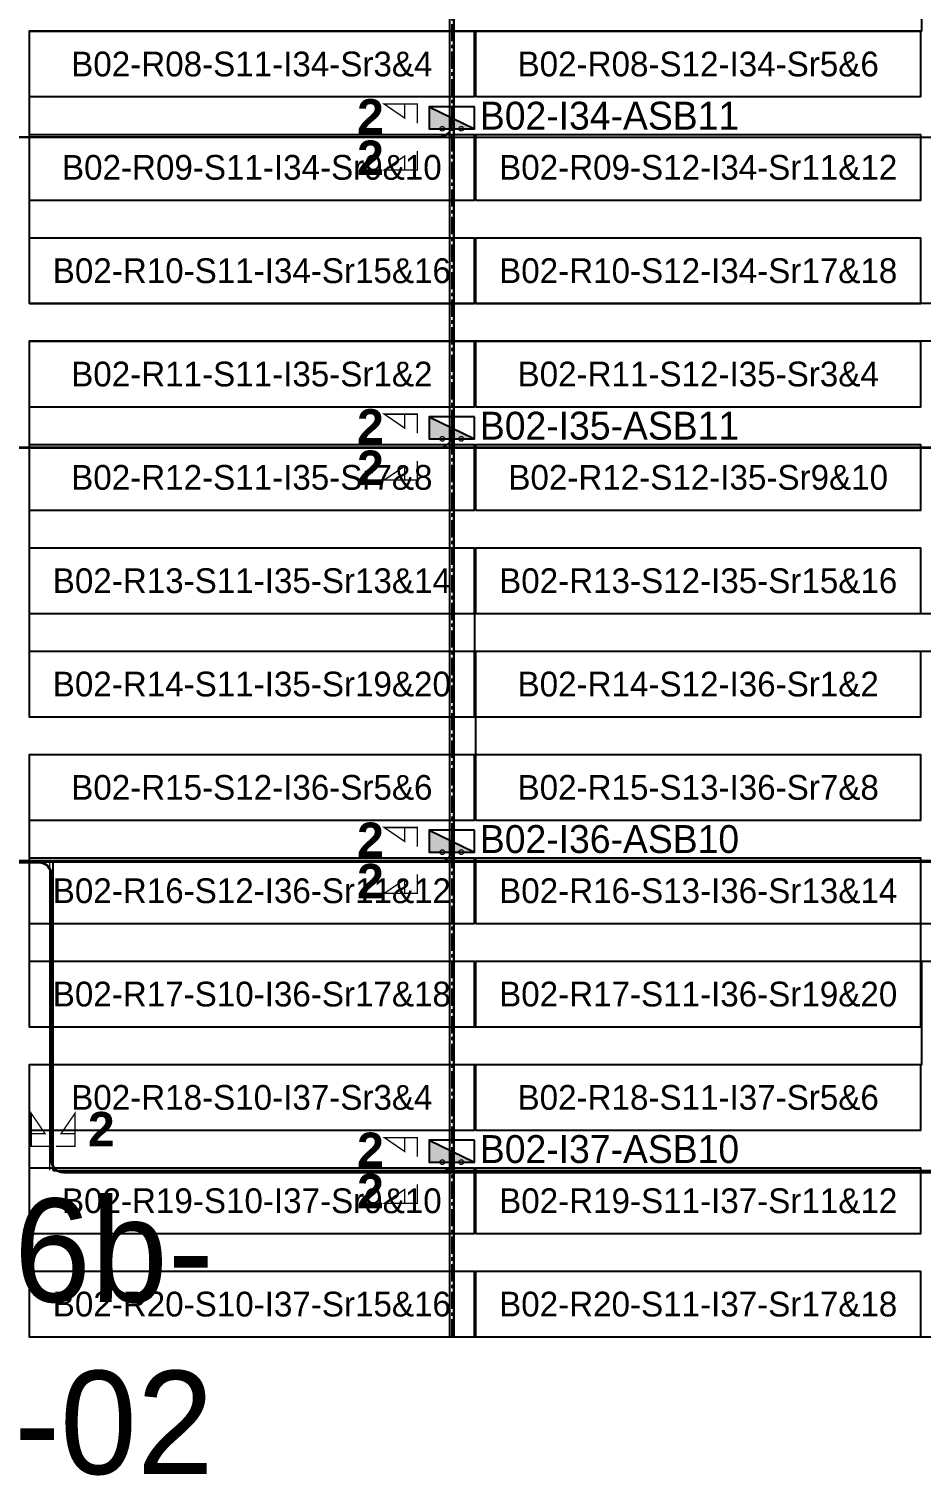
# Model space of a CAD drawing. Header units: metres. Extents: x 531689 to 532245, y 2673919 to 2674172.
# Drawn here: x 532050.6 to 532115.4, y 2674014.9 to 2674119.2 of the extents above; entities that cross this region are included whole.
import ezdxf
from ezdxf.enums import TextEntityAlignment as Align

# ---------------------------------------------------------------- set-up
doc = ezdxf.new("R2010")
doc.units = ezdxf.units.M
doc.header["$MEASUREMENT"] = 0
doc.linetypes.add('CENTER', pattern=[2, 1.25, -0.25, 0.25, -0.25])
for name, color, linetype in [('DC Trench BL-02', 40, 'Continuous'), ('E-Inverter Grouping', 2, 'Continuous'), ('Inverter Block-02', 7, 'Continuous'), ('LT Cable(AG) INV to LT Panel BL-02', 2, 'Continuous'), ('Messenger Wire Block-02 (Master Path)', 30, 'Continuous'), ('Messenger Wire Block-02 (MW Path)', 191, 'Continuous'), ('MMS Block Numbering', 7, 'Continuous'), ('MMS Table Block-02', 8, 'Continuous'), ('Plan Line - DC BL-02', 40, 'Continuous'), ('Section Marking BL-02', 2, 'Continuous')]:
    doc.layers.add(name, color=color, linetype=linetype)
doc.layers.add('PILE', color=1, linetype='Continuous', lineweight=15)
doc.styles.add('Adani Regular', font='Adani Regular.ttf')
doc.styles.add('BoldTextStyle', font='arialbd.ttf')
doc.styles.get("Standard").update_dxf_attribs({"font": 'Adani Regular.ttf'})

# ---------------------------------------------------------------- blocks, each defined once
blk = doc.blocks.new('MMS Table (32.292 x 4.788)')
at = {"color": 0}
blk.add_lwpolyline([(0, -0.002), (0, 4.786), (32.292, 4.786), (32.292, -0.002)], close=True, dxfattribs=at)
at = {"color": 7}
blk.add_attdef('ID1', text='', height=1.8, dxfattribs=at).set_placement((16.146, 2.392), align=Align.MIDDLE_CENTER)
blk = doc.blocks.new('Inverter Block')
h = blk.add_hatch(color=0)
h.dxf.hatch_style = 1
h.paths.add_polyline_path([(-1.456, 2.269), (-1.456, 0.846), (1.456, 0.846)])
at = {"color": 0}
blk.add_lwpolyline([(1.456, 2.269), (-1.456, 2.269), (-1.456, 0.846), (1.456, 0.846)], close=True, dxfattribs=at)
blk.add_lwpolyline([(-1.456, 2.269), (1.456, 0.846)], dxfattribs=at)
at = {"layer": 'PILE'}
for centre in [(-0.613, 0.846), (0.613, 0.846)]:
    blk.add_circle(centre, 0.156, dxfattribs=at)
at = {"color": 7}
blk.add_attdef('ID', (-1.456, 3.006), '', height=1.8, dxfattribs=at)

msp = doc.modelspace()

# ---------------------------------------------------------------- linework, layer by layer
at = {"layer": 'DC Trench BL-02', "color": 40, "const_width": 0.15}
msp.add_lwpolyline([(532081.43, 2674171.58), (532081.13, 2674171.58), (532081.13, 2674024.29), (532081.43, 2674024.29)], close=True, dxfattribs=at)
at = {"layer": 'E-Inverter Grouping', "color": 3}
for points in [[(532147.7, 2674099.29), (532050.62, 2674099.29), (532050.62, 2674119.08), (532115.41, 2674119.08), (532115.41, 2674126.58), (532147.7, 2674126.58)], [(532147.7, 2674096.58), (532147.7, 2674076.79), (532082.92, 2674076.79), (532082.92, 2674069.29), (532050.62, 2674069.29), (532050.62, 2674096.58)], [(532147.7, 2674074.08), (532147.7, 2674054.29), (532115.31, 2674054.29), (532115.31, 2674046.79), (532050.62, 2674046.79), (532050.62, 2674066.58), (532083.02, 2674066.58), (532083.02, 2674074.08)], [(532147.7, 2674024.29), (532050.62, 2674024.29), (532050.62, 2674044.08), (532115.41, 2674044.08), (532115.41, 2674051.58), (532147.7, 2674051.58)]]:
    msp.add_lwpolyline(points, close=True, dxfattribs=at)
at = {"layer": 'LT Cable(AG) INV to LT Panel BL-02', "color": 5}
for points in [[(532011.98, 2674039.76), (532010.28, 2674039.76, -0.414214), (532009.38, 2674040.66), (532009.38, 2674043.82, 0.214019), (532009.08, 2674044.49), (532002.37, 2674050.47, -0.214019), (532002.07, 2674051.14), (532002.07, 2674052.87, -0.0289), (532002.07, 2674052.97), (532002.13, 2674053.45, 0.0289), (532002.14, 2674053.55), (532002.14, 2674110.5, -0.414214), (532003.04, 2674111.4), (532080.38, 2674111.4, 0.414214), (532081.28, 2674112.3), (532081.28, 2674112.69)], [(532011.98, 2674039.79), (532010.31, 2674039.79, -0.414214), (532009.41, 2674040.69), (532009.41, 2674043.83, 0.214019), (532009.11, 2674044.5), (532002.39, 2674050.48, -0.214019), (532002.09, 2674051.15), (532002.09, 2674052.86, -0.0289), (532002.1, 2674052.97), (532002.15, 2674053.45, 0.0289), (532002.16, 2674053.55), (532002.16, 2674110.48, -0.414214), (532003.06, 2674111.38), (532177.55, 2674111.38, 0.414214), (532178.45, 2674112.28), (532178.45, 2674112.69)], [(532011.98, 2674039.81), (532010.33, 2674039.81, -0.414214), (532009.43, 2674040.71), (532009.43, 2674043.84, 0.214019), (532009.13, 2674044.52), (532002.42, 2674050.49, -0.214019), (532002.12, 2674051.17), (532002.12, 2674052.86, -0.0289), (532002.12, 2674052.97), (532002.18, 2674053.45, 0.0289), (532002.19, 2674053.55), (532002.19, 2674087.95, -0.414214), (532003.09, 2674088.85), (532080.38, 2674088.85, 0.414214), (532081.28, 2674089.75), (532081.28, 2674090.19)], [(532011.98, 2674039.84), (532010.36, 2674039.84, -0.414214), (532009.46, 2674040.74), (532009.46, 2674043.86, 0.214019), (532009.16, 2674044.53), (532002.44, 2674050.51, -0.214019), (532002.14, 2674051.18), (532002.14, 2674052.86, -0.0289), (532002.15, 2674052.97), (532002.2, 2674053.44, 0.0289), (532002.21, 2674053.55), (532002.21, 2674087.93, -0.414214), (532003.11, 2674088.83), (532177.55, 2674088.83, 0.414214), (532178.45, 2674089.73), (532178.45, 2674090.19)], [(532013.92, 2674039.86), (532010.38, 2674039.86, -0.414214), (532009.48, 2674040.76), (532009.48, 2674043.87, 0.214019), (532009.18, 2674044.54), (532002.47, 2674050.52, -0.214019), (532002.17, 2674051.19), (532002.17, 2674052.86, -0.0289), (532002.17, 2674052.96), (532002.23, 2674053.44, 0.0289), (532002.24, 2674053.55), (532002.24, 2674057.9, -0.414214), (532003.14, 2674058.8), (532080.38, 2674058.8, 0.414214), (532081.28, 2674059.7), (532081.28, 2674060.19)], [(532013.92, 2674039.89), (532010.41, 2674039.89, -0.414214), (532009.51, 2674040.79), (532009.51, 2674043.88, 0.214019), (532009.21, 2674044.55), (532002.49, 2674050.53, -0.214019), (532002.19, 2674051.2), (532002.19, 2674052.86, -0.0289), (532002.2, 2674052.96), (532002.25, 2674053.44, 0.0289), (532002.26, 2674053.55), (532002.26, 2674057.88, -0.414214), (532003.16, 2674058.78), (532177.55, 2674058.78, 0.414214), (532178.45, 2674059.68), (532178.45, 2674060.19)], [(532013.92, 2674039.91), (532010.43, 2674039.91, -0.414214), (532009.53, 2674040.81), (532009.53, 2674043.89, 0.214019), (532009.23, 2674044.56), (532002.52, 2674050.54, -0.214019), (532002.22, 2674051.21), (532002.22, 2674052.86, -0.0289), (532002.22, 2674052.96), (532002.28, 2674053.44, 0.0289), (532002.29, 2674053.54), (532002.29, 2674057.85, -0.414214), (532003.19, 2674058.75), (532051.32, 2674058.75, -0.414214), (532052.22, 2674057.85), (532052.22, 2674037.15, 0.414214), (532053.12, 2674036.25), (532080.38, 2674036.25, 0.414214), (532081.28, 2674037.15), (532081.28, 2674037.69)], [(532013.92, 2674039.94), (532010.46, 2674039.94, -0.414214), (532009.56, 2674040.84), (532009.56, 2674043.9, 0.214019), (532009.26, 2674044.57), (532002.54, 2674050.55, -0.214019), (532002.24, 2674051.22), (532002.24, 2674052.86, -0.0289), (532002.25, 2674052.96), (532002.3, 2674053.44, 0.0289), (532002.31, 2674053.54), (532002.31, 2674057.83, -0.414214), (532003.21, 2674058.73), (532051.29, 2674058.73, -0.414214), (532052.19, 2674057.83), (532052.19, 2674037.13, 0.414214), (532053.09, 2674036.23), (532177.55, 2674036.23, 0.414214), (532178.45, 2674037.13), (532178.45, 2674037.69)]]:
    msp.add_lwpolyline(points, format="xyb", dxfattribs=at)
at = {"layer": 'Messenger Wire Block-02 (Master Path)'}
for points in [[(532002.16, 2674111.38), (532180.09, 2674111.38)], [(532002.16, 2674088.88), (532180.09, 2674088.88)], [(532002.16, 2674058.88), (532180.09, 2674058.88)], [(532052.34, 2674036.38), (532052.34, 2674058.88)], [(532052.34, 2674036.38), (532180.09, 2674036.38)]]:
    msp.add_lwpolyline(points, dxfattribs=at)
at = {"layer": 'Messenger Wire Block-02 (MW Path)', "const_width": 0.1}
for points in [[(532002.16, 2674111.38), (532180.09, 2674111.38)], [(532002.16, 2674088.88), (532180.09, 2674088.88)], [(532002.16, 2674058.88), (532180.09, 2674058.88)], [(532052.09, 2674036.38), (532052.09, 2674058.88)], [(532052.34, 2674036.38), (532180.09, 2674036.38)]]:
    msp.add_lwpolyline(points, dxfattribs=at)
at = {"layer": 'Plan Line - DC BL-02', "color": 6, "linetype": 'CENTER'}
msp.add_lwpolyline([(532081.28, 2674171.58), (532081.28, 2674024.29)], dxfattribs=at)
at = {"layer": 'Section Marking BL-02', "color": 94, "lineweight": 35, "true_color": 0x00a500, "const_width": 0.1}
for points in [[(532078.78, 2674112.38), (532078.78, 2674113.77), (532076.38, 2674113.77), (532077.86, 2674112.76), (532077.86, 2674113.77)], [(532078.78, 2674110.38), (532078.78, 2674108.99), (532076.38, 2674108.99), (532077.86, 2674110), (532077.86, 2674108.99)], [(532078.78, 2674089.88), (532078.78, 2674091.27), (532076.38, 2674091.27), (532077.86, 2674090.26), (532077.86, 2674091.27)], [(532078.78, 2674087.88), (532078.78, 2674086.49), (532076.38, 2674086.49), (532077.86, 2674087.5), (532077.86, 2674086.49)], [(532078.78, 2674059.88), (532078.78, 2674061.27), (532076.38, 2674061.27), (532077.86, 2674060.26), (532077.86, 2674061.27)], [(532078.78, 2674057.88), (532078.78, 2674056.49), (532076.38, 2674056.49), (532077.86, 2674057.5), (532077.86, 2674056.49)], [(532052.14, 2674038.13), (532050.75, 2674038.13), (532050.75, 2674040.53), (532051.76, 2674039.05), (532050.75, 2674039.05)], [(532052.54, 2674038.13), (532053.93, 2674038.13), (532053.93, 2674040.53), (532052.92, 2674039.05), (532053.93, 2674039.05)], [(532078.78, 2674037.38), (532078.78, 2674038.77), (532076.38, 2674038.77), (532077.86, 2674037.76), (532077.86, 2674038.77)], [(532078.78, 2674035.38), (532078.78, 2674033.99), (532076.38, 2674033.99), (532077.86, 2674035), (532077.86, 2674033.99)]]:
    msp.add_lwpolyline(points, dxfattribs=at)

# ---------------------------------------------------------------- block references
at = {"layer": 'Inverter Block-02'}
ref = msp.add_blockref('Inverter Block', (532081.28, 2674111.03), dxfattribs=dict(at, xscale=1.124999999976148, yscale=1.124999999976148, zscale=1.124999999976148))
ref.add_attrib('ID', 'B02-I34-ASB11', (532083.32, 2674111.92), dxfattribs={"layer": '0', "color": 7, "height": 2.025})
ref = msp.add_blockref('Inverter Block', (532081.28, 2674088.53), dxfattribs=dict(at, xscale=1.124999999976148, yscale=1.124999999976148, zscale=1.124999999976148))
ref.add_attrib('ID', 'B02-I35-ASB11', (532083.32, 2674089.42), dxfattribs={"layer": '0', "color": 7, "height": 2.025})
ref = msp.add_blockref('Inverter Block', (532081.28, 2674058.53), dxfattribs=dict(at, xscale=1.124999999976148, yscale=1.124999999976148, zscale=1.124999999976148))
ref.add_attrib('ID', 'B02-I36-ASB10', (532083.32, 2674059.42), dxfattribs={"layer": '0', "color": 7, "height": 2.025})
ref = msp.add_blockref('Inverter Block', (532081.28, 2674036.03), dxfattribs=dict(at, xscale=1.124999999976148, yscale=1.124999999976148, zscale=1.124999999976148))
ref.add_attrib('ID', 'B02-I37-ASB10', (532083.32, 2674036.92), dxfattribs={"layer": '0', "color": 7, "height": 2.025})
at = {"layer": 'MMS Table Block-02'}
for p, values in [((532050.62, 2674114.29), {'ID1': 'B02-R08-S11-I34-Sr3&4'}), ((532083.02, 2674114.29), {'ID1': 'B02-R08-S12-I34-Sr5&6'}), ((532050.62, 2674106.79), {'ID1': 'B02-R09-S11-I34-Sr9&10'}), ((532083.02, 2674106.79), {'ID1': 'B02-R09-S12-I34-Sr11&12'}), ((532050.62, 2674099.29), {'ID1': 'B02-R10-S11-I34-Sr15&16'}), ((532083.02, 2674099.29), {'ID1': 'B02-R10-S12-I34-Sr17&18'}), ((532050.62, 2674091.79), {'ID1': 'B02-R11-S11-I35-Sr1&2'}), ((532083.02, 2674091.79), {'ID1': 'B02-R11-S12-I35-Sr3&4'}), ((532050.62, 2674084.29), {'ID1': 'B02-R12-S11-I35-Sr7&8'}), ((532083.02, 2674084.29), {'ID1': 'B02-R12-S12-I35-Sr9&10'}), ((532050.62, 2674076.79), {'ID1': 'B02-R13-S11-I35-Sr13&14'}), ((532083.02, 2674076.79), {'ID1': 'B02-R13-S12-I35-Sr15&16'}), ((532050.62, 2674069.29), {'ID1': 'B02-R14-S11-I35-Sr19&20'}), ((532083.02, 2674069.29), {'ID1': 'B02-R14-S12-I36-Sr1&2'}), ((532050.62, 2674061.79), {'ID1': 'B02-R15-S12-I36-Sr5&6'}), ((532083.02, 2674061.79), {'ID1': 'B02-R15-S13-I36-Sr7&8'}), ((532050.62, 2674054.29), {'ID1': 'B02-R16-S12-I36-Sr11&12'}), ((532083.02, 2674054.29), {'ID1': 'B02-R16-S13-I36-Sr13&14'}), ((532050.62, 2674046.79), {'ID1': 'B02-R17-S10-I36-Sr17&18'}), ((532083.02, 2674046.79), {'ID1': 'B02-R17-S11-I36-Sr19&20'}), ((532050.62, 2674039.29), {'ID1': 'B02-R18-S10-I37-Sr3&4'}), ((532083.02, 2674039.29), {'ID1': 'B02-R18-S11-I37-Sr5&6'}), ((532050.62, 2674031.79), {'ID1': 'B02-R19-S10-I37-Sr9&10'}), ((532083.02, 2674031.79), {'ID1': 'B02-R19-S11-I37-Sr11&12'}), ((532050.62, 2674024.29), {'ID1': 'B02-R20-S10-I37-Sr15&16'}), ((532083.02, 2674024.29), {'ID1': 'B02-R20-S11-I37-Sr17&18'})]:
    msp.add_blockref('MMS Table (32.292 x 4.788)', p, dxfattribs=at).add_auto_attribs(values)

# ---------------------------------------------------------------- texts
at = {"layer": 'MMS Block Numbering', "insert": (532050.62, 2674024.29), "char_height": 7.5, "attachment_point": 5, "style": 'Adani Regular'}
msp.add_mtext_dynamic_manual_height_columns('A16b-\\PBL-02', width=41.5354, gutter_width=1, heights=[0], dxfattribs=at)
at = {"layer": 'Section Marking BL-02', "color": 94, "true_color": 0x00a500, "style": 'BoldTextStyle'}
for p in [(532075.38, 2674112.88), (532075.38, 2674109.88), (532075.38, 2674090.38), (532075.38, 2674087.38), (532075.38, 2674060.38), (532075.38, 2674057.38), (532055.84, 2674039.38), (532075.38, 2674037.88), (532075.38, 2674034.88)]:
    msp.add_text('2', height=2.5, dxfattribs=at).set_placement(p, align=Align.MIDDLE_CENTER)

doc.saveas('drawing.dxf')
